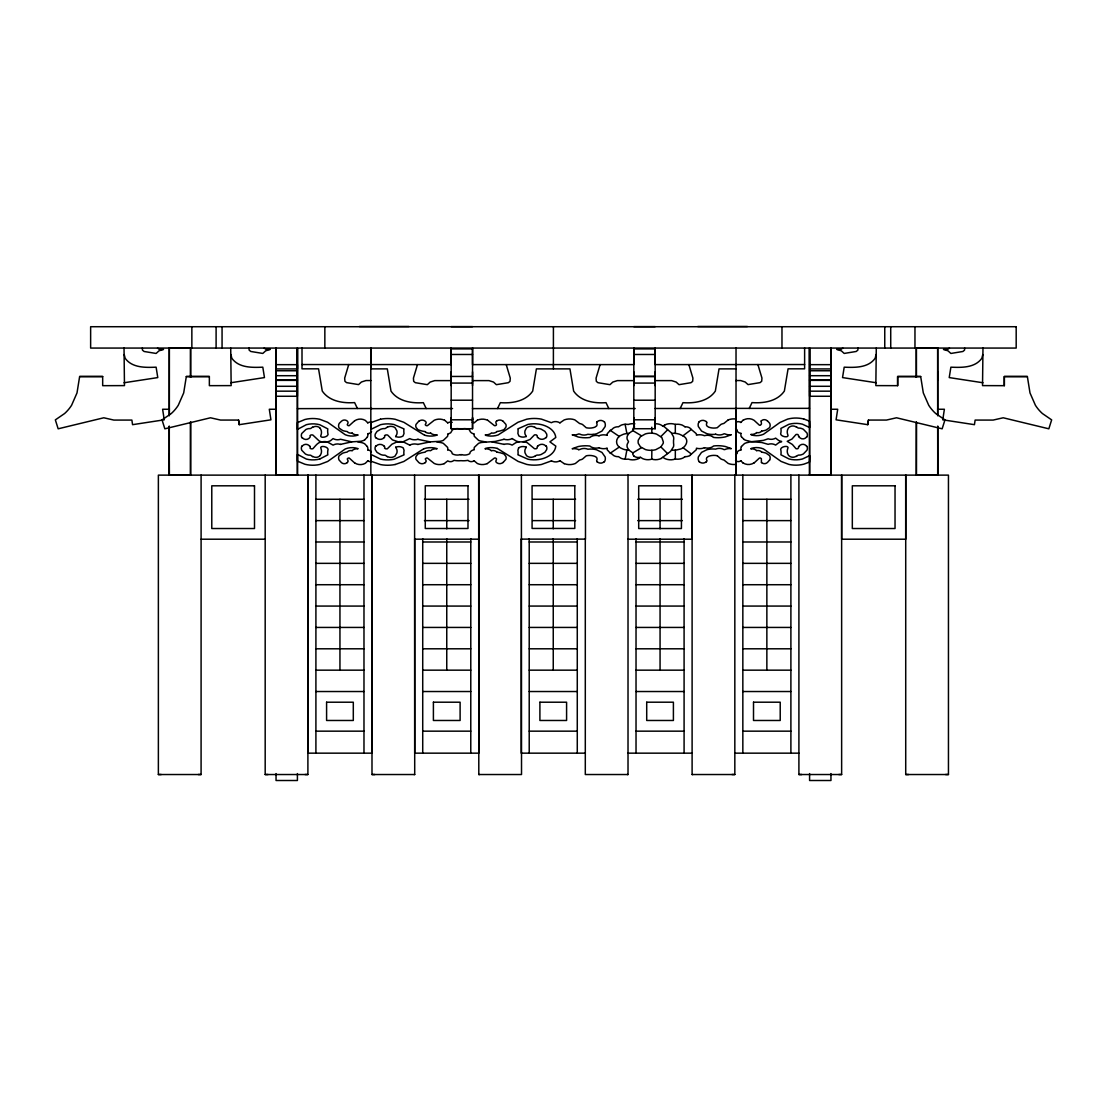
<?xml version="1.0" encoding="UTF-8"?>
<svg xmlns="http://www.w3.org/2000/svg" width="1107" height="1107" viewBox="0 0 1107 1107"><rect width="100%" height="100%" fill="white"/><g stroke="black" fill="none" stroke-linecap="round" stroke-linejoin="round"><path stroke-width="1.5" d="M201.1 475.124L201.087 774.526L158.37 774.526L158.37 475.124L948.45 475.124L948.45 774.526L905.72 774.526L905.72 475.124L905.72 539.206L841.638 539.206L841.638 475.124L841.638 774.526L798.908 774.526L798.908 475.124M190.695 421.892L190.681 475.124L169.316 475.111L169.288 427.039M169.329 415.014L169.357 348.055L190.722 348.055L190.708 377.252M190.418 475.124L190.418 421.892M191.857 348.068L191.857 326.717M216.1 348.068L216.1 326.717M222.064 348.068L222.064 326.717M414.585 475.083L414.71 774.526L371.994 774.526L371.994 475.124L371.994 753.161L307.898 753.161L307.898 475.124L307.898 774.526L265.182 774.526L265.182 475.124M275.864 475.124L275.864 409.867M276.044 396.264L297.409 396.264L297.409 348.041L297.368 475.124L276.003 475.111L276.044 348.041L275.92 429.391M302.003 347.916L302.003 368.825L318.553 368.825L322.262 391.048C329.319 401.357 342.962 403.432 354.6 402.602L357.436 408.497M315.91 753.161L315.91 475.124M339.946 670.164L339.946 499.271M363.982 753.161L363.982 475.124M370.748 347.985L370.748 368.88L387.312 368.88L391.006 391.117C398.077 401.412 411.721 403.502 423.358 402.671L426.195 408.552M422.722 753.161L422.722 538.708M446.758 670.164L446.758 538.708M446.758 528.842L446.758 499.271M451.172 424.59L451.172 417.699L451.172 428.727L472.537 428.727L472.537 347.999L472.537 364.604L633.813 364.604L633.813 347.985L633.813 428.727L655.178 428.727L655.164 347.999L655.178 364.604L804.623 364.549M451.172 385.596L451.172 371.814M470.779 753.161L470.793 538.708M472.537 419.996L472.537 417.699L472.537 428.727M472.537 385.596L472.537 371.814M521.397 475.041L521.522 774.526L478.805 774.526L478.667 475.083M529.215 753.161L529.215 538.708M553.251 670.164L553.251 538.708M553.251 528.842L553.251 499.271M553.389 368.88L553.417 326.717M577.273 753.161L577.273 538.708M585.478 475.041L585.478 539.123L521.397 539.123M628.015 475.124L628.015 539.206L692.096 539.206L692.096 475.124L692.11 774.526L692.83 774.526M633.813 424.59L633.813 417.699L633.813 428.727M633.813 385.596L633.813 371.814M636.027 753.161L636.027 538.708M655.178 419.996L655.178 417.699L655.178 428.727M655.178 385.596L655.178 371.814M660.063 670.164L660.063 538.708M660.063 528.842L660.063 499.271M684.084 753.161L684.084 538.708M736.03 347.861L736.017 474.931L736.017 408.455L655.053 408.497M742.839 753.161L742.839 475.124M766.86 670.164L766.874 499.271M781.971 348.068L781.971 326.717M790.896 753.161L790.896 475.124M804.623 347.93L804.623 368.825L788.073 368.825L784.365 391.062C777.308 401.357 763.664 403.432 752.013 402.602L749.19 408.497M830.956 396.264L809.591 396.264L809.591 348.041L809.632 475.124L830.997 475.111L831.08 454.354M830.956 409.867L830.956 475.124L830.956 348.041L831.039 409.258L837.695 409.258L836.076 419.816L867.75 424.673L868.455 420.065L886.458 420.065L896.518 417.782L942.154 428.81L944.963 419.885M830.956 380.116L830.956 371.869M876.287 348.068L875.845 385.61L897.639 385.665L897.639 376.518L920.678 376.532L923.307 392.916L928.731 405.287A39.99 39.99 0 0 0 935.719 413.534L944.963 419.885M916.402 475.124L916.402 421.892L916.319 475.124L937.684 475.111L937.767 454.368M937.767 455.932L937.754 475.124L937.671 427.039M937.726 380.144L937.726 371.897M982.974 348.068L982.532 385.61L1004.326 385.679L1004.326 376.518L1027.365 376.532L1029.994 392.916L1035.419 405.3A39.99 39.99 0 0 0 1042.407 413.534L1051.65 419.885L1048.841 428.81L1003.205 417.782L993.145 420.079L975.129 420.079L974.437 424.673L942.763 419.816L944.382 409.258L937.726 409.258L937.726 348.068L916.278 348.055L916.292 377.252M169.233 429.405L169.246 426.776M169.302 415.789L169.316 408.635M169.274 348.068L169.274 409.258L162.618 409.258L164.237 419.816L132.563 424.673L131.871 420.079L113.855 420.079L103.795 417.782L58.159 428.81L55.35 419.885L64.593 413.534A39.99 39.99 0 0 0 71.581 405.3L77.006 392.916L79.635 376.532L102.674 376.518L102.674 385.679L124.468 385.61L124.026 348.068M162.037 419.885L171.281 413.534A39.99 39.99 0 0 0 178.269 405.287L183.693 392.916L186.322 376.532L209.361 376.518L209.361 385.665L231.155 385.61L230.713 348.068M607.051 448.293A4.303 4.303 0 0 0 607.328 449.926L610.303 453.15A10.378 10.378 0 0 0 611.631 453.801L613.693 455.544A8.303 8.303 0 0 0 618.467 456.651L621.138 458.326A13.007 13.007 0 0 0 625.151 459.211A14.253 14.253 0 0 0 628.181 459.101A14.142 14.142 0 0 0 638.338 458.741L640.635 457.357L642.766 458.685A13.27 13.27 0 0 0 651.732 459.17L651.871 450.3A18.058 18.058 0 0 0 655.828 449.636L660.893 446.937L663.135 443.478A5.521 5.521 0 0 0 663.314 441.873L661.778 437.445L656.562 434.096A17.754 17.754 0 0 0 651.857 433.197A18.432 18.432 0 0 0 645.436 433.902L640.441 436.656L638.282 440.129A5.535 5.535 0 0 0 638.144 441.762A5.493 5.493 0 0 0 638.296 443.381L640.441 446.854L645.45 449.58A18.432 18.432 0 0 0 651.871 450.286M736.971 453.15L736.944 453.649A8.662 8.662 0 0 1 735.602 454.41M641.479 447.685L632.872 452.888L628.873 450.106L626.894 449.982A17.394 17.394 0 0 1 623.283 449.193L620.64 447.989A11.001 11.001 0 0 1 619.283 447.062C615.672 444.53 615.672 438.995 619.283 436.462A11.001 11.001 0 0 1 620.64 435.521L623.283 434.331A17.394 17.394 0 0 1 626.88 433.543L628.859 433.404L632.858 430.623L641.479 435.812M858.008 348.068L857.856 350.116L856.209 351.473L844.198 353.437L841.348 350.85L836.795 349.383L840.96 349.383L842.787 348.068M964.695 348.082L964.543 350.13L962.896 351.486L950.885 353.451L948.035 350.85L943.482 349.397L947.647 349.397L949.474 348.082M169.233 461.674L169.233 454.368M275.92 461.674L275.92 454.354M831.08 429.391L831.08 422.085M867.75 424.673L868.442 420.065M625.151 459.225L626.894 449.982M876.094 354.558L875.153 358.281C868.206 367.981 854.867 367.621 844.198 367.178L842.538 377.584L876.287 382.759M982.781 354.558L981.84 358.281C974.893 367.994 961.554 367.621 950.885 367.178L949.225 377.584L982.974 382.759M348.733 364.549L344.678 378.068L344.927 381.278L346.574 382.635L358.585 384.599L361.435 381.998L365.974 380.545L370.914 380.545M417.477 364.604L413.437 378.124L413.672 381.348L415.333 382.69L427.33 384.669L430.18 382.067L434.733 380.614L451.172 380.614M600.119 364.604L596.078 378.124L596.313 381.348L597.96 382.69L609.971 384.669L612.821 382.067L617.374 380.614L633.813 380.614M807.017 436.905L807.224 436.255A5.244 5.244 0 0 0 806.989 433.017L803.336 429.267A11.983 11.983 0 0 0 799.835 428.091A4.068 4.068 0 0 1 798.009 427.952L796.39 426.707M572.167 448.736L578.172 446.578A35.078 35.078 0 0 1 589.81 446.024L591.152 446.979A10.724 10.724 0 0 0 599.025 447.698M731.312 434.747L725.32 436.905A35.078 35.078 0 0 1 713.669 437.459L712.341 436.504M497.513 408.552L500.35 402.671C511.988 403.502 525.631 401.412 532.688 391.117L536.397 368.88L569.953 368.88L573.647 391.117C580.705 401.412 594.362 403.502 605.999 402.671L608.836 408.552M680.141 408.552L682.977 402.671C694.629 403.502 708.272 401.412 715.33 391.117L719.038 368.88L736.03 368.88M654.569 423.787A13.27 13.27 0 0 1 660.727 424.797L662.844 426.126A10.876 10.876 0 0 1 664.311 426.762L671.119 432.616L673.471 436.656A7.458 7.458 0 0 1 673.526 440.268L673.526 443.201A7.458 7.458 0 0 1 673.471 446.799L670.524 451.448L661.211 458.436M384.35 437.625L384.544 437.251A2.089 2.089 0 0 0 384.544 435.66L385.43 435.065A4.386 4.386 0 0 1 387.685 435.079L392.432 439.908L399.17 442.094A16.259 16.259 0 0 0 402.63 441.997L409.756 438.607A10.627 10.627 0 0 0 417.948 439.258M537.559 446.079L537.365 446.453A2.076 2.076 0 0 0 537.296 447.851L536.494 448.639A4.414 4.414 0 0 1 534.418 448.667L527.236 442.689A14.986 14.986 0 0 0 523.929 441.845L518.962 441.887A14.765 14.765 0 0 0 515.668 442.786L512.154 445.097A10.627 10.627 0 0 0 503.962 444.433M546.221 437.694L546.678 436.67A4.774 4.774 0 0 0 546.595 433.889L544.893 431.343L541.24 429.184A14.64 14.64 0 0 0 538.611 428.506A4.788 4.788 0 0 1 536.231 428.257L534.833 427.136M367.303 437.168L364.701 439.853M741.427 446.522L744.471 443.575A10.932 10.932 0 0 1 748.124 442.426L750.795 441.624L761.754 442.496L768.133 444.336A9.008 9.008 0 0 1 775.661 445.083L778.678 442.772A11.956 11.956 0 0 1 781.556 441.818L781.556 441.402A11.956 11.956 0 0 1 778.664 440.461L775.647 438.137A9.008 9.008 0 0 1 768.161 438.815L763.415 440.392L751.515 441.707M769.614 460.028L767.483 462.408A4.248 4.248 0 0 1 761.505 462.505M320.269 455.337L321.099 453.621A7.126 7.126 0 0 0 321.044 448.833C318.816 445.139 327.312 446.121 328.101 449.248A13.409 13.409 0 0 0 327.838 454.839L319.826 458.976M367.815 460.844L365.352 463.28A10.129 10.129 0 0 1 354.738 462.947M740.915 422.417L742.977 420.231M796.417 456.485L798.022 455.24A4.068 4.068 0 0 1 799.849 455.115A11.983 11.983 0 0 0 803.364 453.939L806.989 450.175A5.244 5.244 0 0 0 807.238 446.937L807.017 446.287M761.146 420.937L761.464 423.981L760.426 425.199A2.062 2.062 0 0 1 759.36 425.157L754.033 420.259A10.032 10.032 0 0 0 743.046 420.328M704.439 447.74A12.288 12.288 0 0 1 696.455 448.197A4.303 4.303 0 0 1 696.165 449.871L689.813 455.503M302.045 445.817L301.644 446.564A5.258 5.258 0 0 0 301.741 450.245L305.394 453.995A11.983 11.983 0 0 0 308.895 455.171A4.054 4.054 0 0 1 310.901 455.364L312.589 456.707M395.628 436.628L396.79 434.345A6.476 6.476 0 0 0 396.846 430.734L394.991 427.634A7.237 7.237 0 0 0 387.422 427.219M526.282 447.076L525.133 449.359A6.476 6.476 0 0 0 525.078 452.971L526.517 455.683A6.96 6.96 0 0 0 534.695 456.236M596.964 421.725L596.59 422.985A3.1 3.1 0 0 1 596.908 423.718A2.698 2.698 0 0 1 597.019 424.728A2.989 2.989 0 0 1 596.604 425.96L594.929 427.15A15.512 15.512 0 0 1 586.253 427.759L582.476 424.465A12.938 12.938 0 0 0 579.611 423.538L574.754 419.83A15.332 15.332 0 0 0 564.21 419.927L559.976 422.819M751.044 448.764L751.321 448.363A17.975 17.975 0 0 1 763.512 448.958L781.085 461.425L789.014 464.442A32.145 32.145 0 0 0 803.82 464.179L809.521 462.048L809.66 455.641L802.367 459.018A26.236 26.236 0 0 1 788.931 458.921L780.905 454.783A13.409 13.409 0 0 0 780.643 449.207C781.417 446.079 789.914 445.083 787.7 448.778A7.126 7.126 0 0 0 787.644 453.566L788.475 455.281A5.812 5.812 0 0 0 796.21 456.209M534.861 456.485L536.258 455.364A4.788 4.788 0 0 1 538.625 455.115A14.64 14.64 0 0 0 541.254 454.437L544.907 452.265L546.609 449.719A4.774 4.774 0 0 0 546.692 446.937L546.235 445.913M375.827 445.83L375.231 447.034A4.774 4.774 0 0 0 375.315 449.816L377.017 452.362L380.67 454.52A14.64 14.64 0 0 0 383.313 455.198A4.829 4.829 0 0 1 385.499 455.378L387.353 456.721M604.325 461.868L604.685 461.384A6.351 6.351 0 0 0 605.114 456.9L601.959 452.445L596.728 449.843A20.549 20.549 0 0 0 593.117 449.138A27.038 27.038 0 0 0 587.9 449.221A9.659 9.659 0 0 0 579.805 449.497L578.698 449.663M699.154 421.615L698.309 423.483A6.351 6.351 0 0 0 698.379 426.582L701.534 431.038L706.764 433.64A20.549 20.549 0 0 0 710.376 434.345A27.038 27.038 0 0 0 715.592 434.276M485.24 448.764L485.558 448.363A21.683 21.683 0 0 1 497.223 448.418M628.859 433.404L627.323 435.964A5.798 5.798 0 0 0 627.199 439.258L628.541 441.665L627.212 444.267A5.798 5.798 0 0 0 627.337 447.546L628.873 450.106M706.377 461.91L707.055 460.733A3.1 3.1 0 0 1 706.46 459.267A2.698 2.698 0 0 1 706.57 458.256A2.989 2.989 0 0 1 706.889 457.523L708.549 456.333A15.512 15.512 0 0 1 717.239 455.724M347.335 462.615L347.944 461.688A1.91 1.91 0 0 0 347.999 460.664L347.266 458.935L348.041 458.16A2.034 2.034 0 0 1 349.286 458.09L354.697 463.003M496.573 421.075C494.289 422.362 498.15 424.894 495.604 425.586A2.449 2.449 0 0 1 494.345 425.572L487.62 420.203M418.833 421.158L416.024 424.396A4.124 4.124 0 0 0 416.094 427.413L417.989 429.751L421.435 430.872A29.585 29.585 0 0 0 425.157 431.55L425.475 431.91M503.076 462.546L505.899 459.308A4.124 4.124 0 0 0 505.816 456.278L503.934 453.939L500.475 452.832A29.585 29.585 0 0 0 496.766 452.154M425.351 462.629L426.001 461.702A1.757 1.757 0 0 0 426.084 460.678L425.282 458.948L426.112 458.173A2.422 2.422 0 0 1 427.482 458.104L434.29 463.501A12.371 12.371 0 0 0 444.073 463.667M660.893 436.532L667.507 429.917M518.63 447.92L517.882 450.314A12.219 12.219 0 0 1 517.91 454.783L527.97 459.211A31.397 31.397 0 0 0 541.378 459.004C547.744 457.495 555.077 453.275 555.797 446.107L549.902 441.873L555.783 437.486C555.064 430.319 547.716 426.112 541.351 424.604A31.397 31.397 0 0 0 527.942 424.424L517.882 428.852A12.219 12.219 0 0 1 517.868 433.321L518.865 435.909A7.735 7.735 0 0 0 526.212 436.421M312.575 427.053L310.873 428.381A4.054 4.054 0 0 1 308.881 428.575A12.232 12.232 0 0 0 305.906 429.488L301.741 433.515A5.258 5.258 0 0 0 301.63 437.21L302.045 437.943M685.039 456.665L682.881 458.077A13.367 13.367 0 0 1 675.339 459.018A14.142 14.142 0 0 1 665.169 458.713L662.872 457.343M387.339 427.067L385.485 428.395A4.829 4.829 0 0 1 383.299 428.589A14.64 14.64 0 0 0 380.656 429.267L377.003 431.439L375.315 433.986A4.774 4.774 0 0 0 375.218 436.767L375.827 437.971M662.844 426.126L665.141 424.742M671.672 433.252L672.641 433.294A21.005 21.005 0 0 1 675.312 433.377A19.373 19.373 0 0 1 679.546 434.248L682.922 435.84L691.308 429.474L696.151 433.557A4.303 4.303 0 0 1 696.441 435.189A12.288 12.288 0 0 1 704.426 435.688A10.724 10.724 0 0 1 712.354 436.476M354.683 420.702L349.259 425.628A2.034 2.034 0 0 1 348.027 425.558L347.252 424.77L347.985 423.04A1.91 1.91 0 0 0 347.916 422.016L347.307 421.089A4.303 4.303 0 0 0 341.454 421.227L339.309 423.303A4.663 4.663 0 0 0 339.185 428.132L342.672 430.54A24.645 24.645 0 0 0 347.155 431.536A5.051 5.051 0 0 0 352.164 432.948M754.061 462.989L759.374 458.09A2.062 2.062 0 0 1 760.44 458.049L761.367 458.644L761.422 462.588M610.303 453.15L619.283 447.062M309.849 446.149L310.029 446.522A2.269 2.269 0 0 1 310.029 448.114L310.832 448.709A3.681 3.681 0 0 0 312.894 448.695C315.62 445.927 318.456 440.904 323.396 442.08A13.616 13.616 0 0 0 326.565 441.984L328.378 441.568A11.222 11.222 0 0 0 330.578 440.655L333.082 438.593A9.008 9.008 0 0 0 340.569 439.258L351.735 441.859L360.605 441.278A10.71 10.71 0 0 0 364.715 439.866M671.686 450.217L672.655 450.175A21.005 21.005 0 0 0 675.325 450.079A19.705 19.705 0 0 0 678.743 449.442C685.51 448.75 690.616 439.479 682.922 435.84M634.865 423.815A14.142 14.142 0 0 0 628.181 424.479A14.253 14.253 0 0 0 625.123 424.299A13.007 13.007 0 0 0 621.11 425.185L618.453 426.818A8.123 8.123 0 0 0 613.361 428.118L611.618 429.724A10.378 10.378 0 0 0 610.289 430.388L607.328 433.612A4.303 4.303 0 0 0 607.037 435.245M551.397 460.899L541.378 464.511A38.51 38.51 0 0 1 526.78 464.428L518.104 461.411L497.237 448.404M477.325 420.176L474.17 422.832A4.94 4.94 0 0 0 472.052 422.127M728.115 419.982L723.853 423.455A12.938 12.938 0 0 0 720.989 424.382L717.225 427.731A15.512 15.512 0 0 1 708.535 427.108L706.875 425.904A3.086 3.086 0 0 1 706.557 425.171A2.698 2.698 0 0 1 706.46 424.161A3.1 3.1 0 0 1 707.041 422.694L706.363 421.518M487.163 463.681L494.359 458.09A2.449 2.449 0 0 1 495.618 458.077C498.178 458.782 494.317 461.315 496.586 462.588A4.982 4.982 0 0 0 502.993 462.435M444.115 463.736L447.74 460.872A4.995 4.995 0 0 0 453.358 460.775L453.981 460.332A23.842 23.842 0 0 0 460.969 460.664A23.842 23.842 0 0 0 467.957 460.318L468.219 460.595A4.94 4.94 0 0 0 474.128 460.747M340.596 444.364L351.735 441.859M423.856 448.709L403.834 461.481L395.171 464.511M417.989 444.391L430.166 441.873L439.866 441.292A13.076 13.076 0 0 0 443.34 440.365L447.532 436.393A4.303 4.303 0 0 0 447.657 433.93A6.753 6.753 0 0 0 450.812 432.629L452.417 429.834A10.35 10.35 0 0 1 460.318 429.087M503.934 439.313L495.133 441.458L482.057 442.413A13.076 13.076 0 0 0 478.57 443.34L474.377 447.311A4.303 4.303 0 0 0 474.266 449.774A6.96 6.96 0 0 0 471.361 450.881L470.337 451.947A3.058 3.058 0 0 0 469.977 452.666L469.838 453.649A10.184 10.184 0 0 1 461.605 454.59M396.86 441.97L391.947 444.198L387.325 448.792A4.414 4.414 0 0 1 385.43 448.736L384.544 448.127A2.089 2.089 0 0 0 384.544 446.55L384.364 446.163M322.137 441.914L323.396 441.651A13.658 13.658 0 0 1 325.928 441.665L326.565 441.984M397.8 441.928L399.17 441.665A16.314 16.314 0 0 1 401.938 441.693L402.63 441.997M380.531 419.179L370.831 422.625L370.803 429.419L380.545 424.687A31.397 31.397 0 0 1 393.954 424.507L404.013 428.921A12.219 12.219 0 0 0 404.041 433.39L403.045 435.978A7.735 7.735 0 0 1 395.697 436.49M124.026 382.759L157.775 377.584L156.115 367.178C145.446 367.621 132.107 367.994 125.16 358.281L124.219 354.558M230.713 382.759L264.462 377.584L262.802 367.178C252.133 367.621 238.794 367.981 231.847 358.281L230.906 354.558M162.037 419.885L164.846 428.81L210.482 417.782L220.542 420.065L238.559 420.065L239.25 424.673L270.924 419.816L269.305 409.258L275.961 409.258L275.961 371.897M523.265 441.638L524.054 441.555M359.388 326.496L409.037 326.496M451.172 326.634L472.537 326.634M633.813 326.634L655.164 326.634M697.784 326.496L747.433 326.496M451.172 348.885L472.537 348.885M633.813 348.885L655.164 348.885M451.172 354.475L472.537 354.475M633.813 354.475L655.164 354.475M276.044 364.66L297.409 364.66L297.409 368.935L276.044 368.935M302.003 364.549L451.172 364.604L451.172 347.985L451.172 428.727M809.591 364.66L830.956 364.66M809.591 368.935L830.956 368.935M276.044 370.762L297.409 370.762M809.591 370.762L830.956 370.762M276.044 375.702L297.409 375.702M809.591 375.702L830.956 375.702M451.172 376.449L472.537 376.449M79.635 376.532L102.674 376.532M186.322 376.532L209.361 376.532M920.678 376.532L897.639 376.532L897.639 385.665M1027.365 376.532L1004.326 376.532L1004.326 385.679M276.044 379.77L297.409 379.77M809.591 379.77L830.956 379.77M276.044 380.365L297.409 380.365M809.591 380.365L830.956 380.365M472.537 380.614L488.976 380.614L493.528 382.067L496.365 384.669L508.376 382.69L510.023 381.348L510.272 378.124L506.231 364.604M655.178 380.614L671.617 380.614L676.156 382.067L679.006 384.669L691.017 382.69L692.664 381.348L692.913 378.124L688.858 364.604M735.712 380.545L740.652 380.545L745.191 382.012L748.041 384.599L760.052 382.635L761.699 381.278L761.948 378.068L757.894 364.549M451.172 383.077L472.537 383.077M633.813 383.077L655.178 383.077M276.044 386.288L297.409 386.288M809.591 386.288L830.956 386.288M276.044 391.172L297.409 391.172M809.591 391.172L830.956 391.172M451.172 400.208L472.537 400.208M633.813 400.208L655.178 400.208M297.465 408.635L371.938 408.497M735.352 408.386L809.494 408.345M370.817 408.663L452.542 408.552M472.454 408.608L635.183 408.552M451.172 419.802L472.537 419.802M633.813 419.802L655.178 419.802M460.36 428.976L461.55 428.976M460.374 454.728L461.564 454.728M315.91 499.271L363.982 499.271M424.438 499.271L469.077 499.271M532.647 499.271L575.557 499.271M637.743 499.271L682.369 499.271M742.839 499.271L790.896 499.271M315.91 520.622L363.982 520.622M424.438 520.622L469.077 520.622M532.647 520.622L575.557 520.622M637.743 520.622L682.369 520.622M742.839 520.622L790.896 520.622M201.1 539.206L265.182 539.206M414.585 539.178L478.667 539.178M315.91 541.987L363.982 541.987M422.722 541.987L470.793 541.987M529.215 541.987L577.273 541.987M636.027 541.987L684.084 541.987M742.839 541.987L790.896 541.987M315.91 563.352L363.982 563.352M422.722 563.352L470.793 563.352M529.215 563.352L577.273 563.352M636.027 563.352L684.084 563.352M742.839 563.352L790.896 563.352M315.91 584.717L363.982 584.717M422.722 584.717L470.793 584.717M529.215 584.717L577.273 584.717M636.027 584.717L684.084 584.717M742.839 584.717L790.896 584.717M315.91 606.069L363.982 606.082M422.722 606.069L470.793 606.082M529.215 606.069L577.273 606.082M636.027 606.069L684.084 606.069M742.839 606.069L790.896 606.069M315.91 627.434L363.982 627.434M422.722 627.434L470.793 627.434M529.215 627.434L577.273 627.434M636.027 627.434L684.084 627.434M742.839 627.434L790.896 627.434M315.91 648.799L363.982 648.799M422.722 648.799L470.793 648.799M529.215 648.799L577.273 648.799M636.027 648.799L684.084 648.799M742.839 648.799L790.896 648.799M315.91 670.164L363.982 670.164M422.722 670.164L470.793 670.164M529.215 670.164L577.273 670.164M636.027 670.164L684.084 670.164M742.839 670.164L790.896 670.164M315.91 691.529L363.982 691.529M422.722 691.529L470.793 691.529M529.215 691.529L577.273 691.529M636.027 691.529L684.084 691.529M742.839 691.529L790.896 691.529M529.215 731.16L577.273 731.16M636.027 731.16L684.084 731.16M742.839 731.16L790.896 731.16M315.91 731.16L363.982 731.16M422.722 731.16L470.779 731.16M585.285 753.161L521.203 753.161L521.203 539.012M628.015 753.161L692.096 753.161M734.827 753.161L798.908 753.161M158.37 774.526L161.235 774.526M198.236 774.526L201.087 774.526M265.182 774.526L268.046 774.526M305.034 774.526L307.898 774.526M371.994 774.526L374.844 774.526M413.99 774.526L414.71 774.526M478.805 774.526L479.525 774.526M627.295 774.526L628.015 774.526L628.015 538.791M731.962 774.526L734.827 774.526L734.827 475.124M798.908 774.526L801.772 774.526M838.774 774.526L841.638 774.526M905.72 774.526L908.584 774.526M945.586 774.526L948.45 774.526M628.015 774.526L585.299 774.526L585.299 538.791M692.11 774.526L734.827 774.526M524.054 442.08L523.279 441.997L529.976 439.507L534.404 434.94A4.414 4.414 0 0 1 536.48 434.968L537.296 435.771A2.076 2.076 0 0 0 537.365 437.154L537.559 437.542M491.812 441.831L503.934 444.336M731.326 448.639L725.32 446.495A35.078 35.078 0 0 0 713.683 445.955L711.953 447.117A10.876 10.876 0 0 1 704.453 447.671M572.167 434.843L572.679 434.899A11.416 11.416 0 0 0 578.698 433.944L579.777 434.096A9.659 9.659 0 0 0 587.859 434.276A27.038 27.038 0 0 0 593.103 434.414M430.166 441.873L417.989 439.368M485.752 441.97L482.057 441.264A13.076 13.076 0 0 1 478.57 440.351L474.377 436.379A4.303 4.303 0 0 1 474.253 433.916A6.96 6.96 0 0 1 471.347 432.809L470.323 431.744A2.975 2.975 0 0 1 469.894 430.789L469.479 429.82A10.35 10.35 0 0 0 461.577 429.087M436.712 441.859L439.866 442.44A13.076 13.076 0 0 1 443.34 443.353L447.546 447.325A4.303 4.303 0 0 1 447.671 449.788M357.727 441.845L360.605 442.426A10.71 10.71 0 0 1 364.715 443.824L367.303 446.522M803.793 419L809.494 421.13L809.646 427.537L802.354 424.175A26.236 26.236 0 0 0 788.917 424.299L780.892 428.423A13.409 13.409 0 0 1 780.629 434.013C781.417 437.14 789.914 438.137 787.7 434.442A7.126 7.126 0 0 1 787.631 429.641L788.461 427.925A5.812 5.812 0 0 1 796.182 426.998M436.67 434.94L437.21 435.093A21.531 21.531 0 0 1 424.701 435.259M424.687 435.3L403.82 422.279L395.144 419.262A38.51 38.51 0 0 0 380.531 419.193M403.308 441.887L409.756 445.152M518.962 441.887L518.27 441.638A14.806 14.806 0 0 1 516.291 441.084L512.154 438.552M327.174 441.873L333.082 445.139A9.008 9.008 0 0 1 340.569 444.46M564.224 463.695L560.004 460.775M444.571 420.19L447.712 422.846M750.795 441.624L748.124 440.835A10.71 10.71 0 0 1 744.015 439.437M744.029 439.424L741.427 436.753M610.289 430.388L619.283 436.462M743.005 463.03L740.943 460.844M264.213 348.068L266.04 349.383L270.205 349.383L265.652 350.85L262.802 353.437L250.791 351.473L249.144 350.116L248.992 348.068M157.526 348.082L159.353 349.397L163.518 349.397L158.965 350.85L156.115 353.451L144.104 351.486L142.457 350.13L142.305 348.082M682.936 447.615L691.322 453.967M491.231 450.549L490.276 449.899A9.672 9.672 0 0 0 485.253 448.819M430.692 433.155L431.633 433.806A9.672 9.672 0 0 0 436.67 434.885M502.73 420.84L505.871 424.355A4.124 4.124 0 0 1 505.802 427.371L503.92 429.71L500.461 430.831A29.585 29.585 0 0 1 496.752 431.509M685.025 426.776L682.355 425.157A13.575 13.575 0 0 0 675.312 424.424A14.142 14.142 0 0 0 665.155 424.756M767.469 420.84L769.6 423.192A4.608 4.608 0 0 1 769.517 427.676L766.044 430.083A24.645 24.645 0 0 1 761.561 431.093M633.882 455.959L632.927 454.617A2.615 2.615 0 0 1 632.872 452.888M660.893 446.937L667.521 453.552M699.181 461.827L698.337 459.945A6.351 6.351 0 0 1 698.392 456.845L701.534 452.389L706.764 449.788A20.549 20.549 0 0 1 710.39 449.082A27.038 27.038 0 0 1 715.606 449.138A9.548 9.548 0 0 1 724.047 449.594L724.808 449.58A11.416 11.416 0 0 1 730.8 448.626M604.311 421.67L604.657 422.154A6.351 6.351 0 0 1 605.1 426.638L601.945 431.093L596.715 433.695A20.549 20.549 0 0 1 593.103 434.414M751.03 434.484L751.321 434.899A17.975 17.975 0 0 0 763.498 434.276L779.923 422.5L787.575 419.124A32.006 32.006 0 0 1 803.793 419.027M596.977 461.813L596.604 460.554A3.1 3.1 0 0 0 596.936 459.834A2.698 2.698 0 0 0 597.033 458.824A3.1 3.1 0 0 0 596.465 457.357L594.943 456.402A15.512 15.512 0 0 0 586.267 455.807L582.49 459.101A12.938 12.938 0 0 1 579.625 460.028L575.363 463.501A15.194 15.194 0 0 1 564.238 463.625M526.282 436.559L525.119 434.262A6.476 6.476 0 0 1 525.064 430.651L526.503 427.939A6.96 6.96 0 0 1 534.681 427.371M395.628 447.145L396.79 449.428A6.476 6.476 0 0 1 396.846 453.04L395.005 456.139A7.237 7.237 0 0 1 387.436 456.554M474.197 460.844L477.352 463.515A12.385 12.385 0 0 0 487.135 463.625M691.308 429.474L689.799 427.939A8.303 8.303 0 0 0 685.025 426.845M321.293 441.942L320.919 441.638A11.651 11.651 0 0 1 319.231 441.015L312.894 435.065A3.681 3.681 0 0 0 310.832 435.037L310.015 435.646A2.269 2.269 0 0 1 310.015 437.223A4.677 4.677 0 0 1 302.336 437.708M367.787 422.832L365.324 420.411A10.129 10.129 0 0 0 354.71 420.757M320.255 428.409L321.085 430.125A7.126 7.126 0 0 1 321.03 434.913C318.802 438.607 327.312 437.611 328.087 434.484A13.409 13.409 0 0 1 327.824 428.893L319.798 424.756A26.236 26.236 0 0 0 306.362 424.687L297.451 429.405L297.479 422.611L304.909 419.498A32.145 32.145 0 0 1 319.715 419.262L327.644 422.265L345.232 434.719A17.892 17.892 0 0 0 358.156 435.023L357.686 434.926A7.777 7.777 0 0 1 352.178 433.197M717.253 455.683L721.017 459.018A12.938 12.938 0 0 0 723.881 459.945L728.143 463.418A15.36 15.36 0 0 0 736.072 464.345M572.679 434.899L578.158 436.988A35.078 35.078 0 0 0 589.81 437.528L591.138 436.573A10.724 10.724 0 0 1 599.025 435.84M737.068 430.609L736.944 429.613A8.662 8.662 0 0 0 735.588 428.852M625.123 424.299L626.88 433.543M238.559 420.065L239.25 424.673M651.774 427.219L651.857 433.183M937.754 426.776L937.767 429.405M937.684 408.635L937.698 415.789M830.997 408.635L831.039 422.611M275.961 461.149L276.003 475.124M169.274 461.149L169.316 475.124M937.643 348.055L937.698 415.014M809.452 347.764L809.521 474.834M675.312 424.382L675.312 433.377M675.325 450.079L675.325 459.073M370.79 348.068L370.859 475.138M297.437 348.055L297.506 475.111M169.233 455.932L169.246 475.124M937.767 426.043L937.767 465.452M916.402 348.055L916.402 377.252M914.963 326.717L914.963 348.068M890.72 326.717L890.734 348.068M884.756 326.717L884.756 348.068M831.08 418.515L831.08 465.231M830.956 773.585L830.956 780.504L809.591 780.504L809.591 773.585M478.805 475.124L478.805 753.161L414.71 753.161L414.71 539.012M324.849 326.717L324.849 348.068M297.409 773.585L297.409 780.504L276.044 780.504L276.044 773.585M275.92 418.515L275.92 465.231M190.418 348.055L190.418 377.252M169.233 426.043L169.233 465.452M706.238 461.757A5.134 5.134 0 0 1 699.292 461.702M604.173 461.716A5.065 5.065 0 0 1 597.116 461.688M607.037 448.238A12.288 12.288 0 0 1 599.053 447.809M572.693 448.722A11.416 11.416 0 0 1 578.712 449.636M491.287 450.77A5.839 5.839 0 0 1 496.863 452.03M559.948 460.706A8.206 8.206 0 0 1 551.466 460.789M395.171 464.511A38.51 38.51 0 0 1 380.559 464.594L370.845 461.176L370.817 454.382L380.559 459.101A31.397 31.397 0 0 0 393.967 459.28L404.027 454.852A12.219 12.219 0 0 1 404.055 450.369L403.294 447.975A7.611 7.611 0 0 0 395.725 447.325M640.233 457.26A7.666 7.666 0 0 1 633.827 456.042M661.225 458.464A13.104 13.104 0 0 1 651.788 459.142M689.827 455.544A8.303 8.303 0 0 1 685.039 456.61M545.959 437.459A5.355 5.355 0 0 1 537.753 437.376M512.167 438.566A10.627 10.627 0 0 1 503.962 439.216M634.615 426.984A5.078 5.078 0 0 0 633.868 427.537L633.287 428.188A3.155 3.155 0 0 0 632.913 428.893A2.615 2.615 0 0 0 632.858 430.623M430.651 433.003A6.116 6.116 0 0 1 425.42 431.979M418.916 421.269A4.982 4.982 0 0 1 425.254 421.2L425.987 422.03A1.757 1.757 0 0 1 426.057 423.054L425.254 424.784L426.098 425.572A2.422 2.422 0 0 0 427.454 425.628L434.276 420.231A12.274 12.274 0 0 1 444.544 420.259M447.768 422.929A4.995 4.995 0 0 1 452.196 422.348M728.102 419.954A15.36 15.36 0 0 1 736.044 419.055M477.352 420.231A12.274 12.274 0 0 1 487.592 420.259M699.264 421.725A5.134 5.134 0 0 1 706.224 421.67M496.614 421.117A5.051 5.051 0 0 1 502.647 420.964M715.634 434.165A9.548 9.548 0 0 0 724.047 433.806L724.794 433.833A11.416 11.416 0 0 0 730.786 434.76M496.849 431.633A5.839 5.839 0 0 1 491.287 432.892M490.636 433.612A9.465 9.465 0 0 1 485.24 434.843L485.544 435.314A21.517 21.517 0 0 0 498.053 434.982L518.076 422.224L526.752 419.193A38.51 38.51 0 0 1 541.365 419.11L551.383 422.694A8.206 8.206 0 0 1 559.934 422.888M597.088 421.864A5.065 5.065 0 0 1 604.159 421.822M599.053 435.743A12.288 12.288 0 0 1 607.037 435.3M384.212 437.5A5.424 5.424 0 0 1 376.103 437.708M447.657 449.816A6.96 6.96 0 0 1 450.577 450.895L451.739 452.196A2.795 2.795 0 0 1 452.099 453.413L452.431 453.87A10.35 10.35 0 0 0 460.332 454.617M409.756 445.125A10.627 10.627 0 0 1 417.948 444.488M423.87 448.736A21.379 21.379 0 0 1 437.196 448.681L436.684 448.792A9.465 9.465 0 0 0 431.287 450.092M430.665 450.729A6.116 6.116 0 0 0 425.42 451.767L425.171 452.196A29.585 29.585 0 0 0 421.449 452.874L418.003 453.995L416.107 456.333A4.124 4.124 0 0 0 416.024 459.363L418.861 462.588A4.982 4.982 0 0 0 425.282 462.546M537.753 446.246A5.355 5.355 0 0 1 545.972 446.149M518.602 447.892A7.611 7.611 0 0 1 526.199 447.242M376.103 446.093A5.424 5.424 0 0 1 384.226 446.287M371.288 461.536A4.29 4.29 0 0 1 367.856 460.789M751.058 448.875A7.777 7.777 0 0 1 756.565 450.48M735.781 422.487A4.234 4.234 0 0 1 740.86 422.5M761.215 421.006A4.207 4.207 0 0 1 767.359 420.937M761.658 431.177A5.051 5.051 0 0 1 756.565 432.519M756.551 432.768A7.777 7.777 0 0 1 751.044 434.387M367.828 422.902A4.29 4.29 0 0 1 371.468 422.196M740.998 433.307A4.94 4.94 0 0 1 736.902 430.692M741.427 436.739A4.788 4.788 0 0 1 740.984 433.487M312.755 427.344A5.839 5.839 0 0 1 320.338 428.34M367.745 433.916A4.788 4.788 0 0 1 367.289 437.168M371.537 431.564A4.829 4.829 0 0 1 367.718 433.695M367.303 446.522A4.788 4.788 0 0 1 367.759 449.774M367.732 450.023A4.719 4.719 0 0 1 371.398 451.905M319.812 458.976A26.236 26.236 0 0 1 306.39 459.073L297.465 454.368L297.492 461.149L304.937 464.262A32.145 32.145 0 0 0 319.729 464.483L327.672 461.467L345.232 448.985A17.892 17.892 0 0 1 358.17 448.681L357.699 448.778A7.777 7.777 0 0 0 352.178 450.507M806.754 436.739A4.58 4.58 0 0 1 798.894 436.628M798.701 436.739A2.269 2.269 0 0 1 798.604 435.549L797.898 434.553A3.695 3.695 0 0 0 796.002 434.525L791.948 439.078L787.202 441.319L792.363 444.46L796.002 448.681A3.695 3.695 0 0 0 797.912 448.639L798.604 447.657A2.269 2.269 0 0 1 798.714 446.467M740.874 460.761A4.234 4.234 0 0 1 735.505 460.554M753.992 462.892A10.032 10.032 0 0 1 743.074 462.934M769.642 460.042A4.608 4.608 0 0 0 769.531 455.558L766.058 453.15A24.645 24.645 0 0 0 761.574 452.154M756.565 450.729A5.051 5.051 0 0 1 761.671 452.057M352.178 450.757A5.051 5.051 0 0 0 347.072 452.085A24.645 24.645 0 0 0 342.686 453.178L339.226 455.6A4.608 4.608 0 0 0 339.116 460.083L341.399 462.574A4.303 4.303 0 0 0 347.28 462.546M798.894 446.564A4.58 4.58 0 0 1 806.754 446.453M740.984 449.774A4.788 4.788 0 0 1 741.441 446.522M302.28 446.01A4.746 4.746 0 0 1 309.725 446.232M320.352 455.406A5.839 5.839 0 0 1 312.783 456.416M736.708 453.054A4.829 4.829 0 0 1 741.012 449.995M326.593 702.212L326.593 720.477L353.299 720.477L353.299 702.212L326.593 702.212M433.404 702.198L433.404 720.477L460.111 720.477L460.111 702.212L433.404 702.198M539.898 702.212L539.898 720.477L566.59 720.477L566.59 702.212L539.898 702.212M646.709 702.198L646.709 720.477L673.402 720.477L673.402 702.198L646.709 702.198M753.521 702.198L753.507 720.477L780.214 720.477L780.214 702.198L753.521 702.198M1016.184 326.717L1016.184 348.068L90.636 348.068L90.636 326.717L1016.184 326.717M655.178 376.449L633.813 376.449L655.178 376.449M467.984 485.765L425.268 485.765L425.268 528.496L467.984 528.496L467.984 485.765M574.796 485.724L532.08 485.724L532.08 528.44L574.796 528.44L574.796 485.724M254.499 485.807L211.783 485.807L211.783 528.523L254.499 528.523L254.499 485.807M681.428 485.807L638.697 485.807L638.697 528.523L681.428 528.523L681.428 485.807M895.037 485.807L852.321 485.807L852.321 528.523L895.037 528.523L895.037 485.807"/></g></svg>
